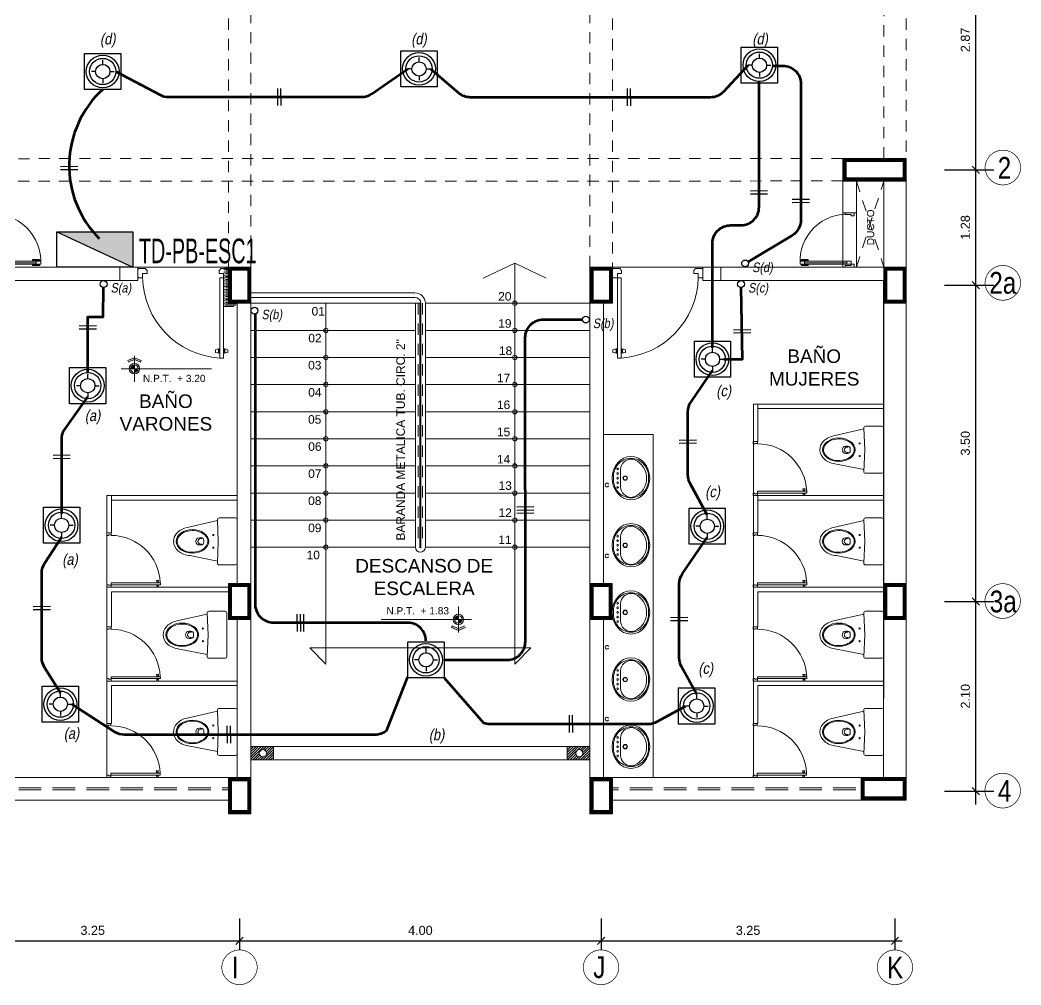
# Model space of a CAD drawing. Header units: millimetres. Extents: x 3354 to 3637, y 1117 to 1358.
# Drawn here: x 3563.02 to 3574.1, y 1180.06 to 1190.74 of the extents above; entities that cross this region are included whole.
import ezdxf

# ---------------------------------------------------------------- set-up
doc = ezdxf.new("R2010")
doc.units = ezdxf.units.MM
for name, pattern in [('CONTINUA', [0]), ('DASHED2', [0.375, 0.25, -0.125]), ('HIDDEN', [0.375, 0.25, -0.125]), ('HIDDEN2', [0.1875, 0.125, -0.0625])]:
    doc.linetypes.add(name, pattern=pattern)
for name, color, linetype, lineweight in [('ACCESORIOS', 4, 'Continuous', 18), ('cables', 152, 'Continuous', 60), ('CASCO', 252, 'Continuous', 9), ('MURO ALTO', 5, 'Continuous', 25), ('TABLERO', 122, 'Continuous', 25)]:
    doc.layers.add(name, color=color, linetype=linetype, lineweight=lineweight)
doc.layers.add('Efec-muebles', color=7, linetype='Continuous', lineweight=13, true_color=0x85826f)
doc.layers.add('LUMINARIAS', color=2, linetype='Continuous')
doc.styles.add('1', font='arial.ttf')
doc.styles.add('2-SIETE', font='ARIALN.TTF', dxfattribs={"height": 0.07})
doc.styles.add('BYE', font='ARIALN.TTF', dxfattribs={"oblique": 10, "height": 2})
doc.styles.get("Standard").update_dxf_attribs({"font": 'arial.ttf'})
doc.styles.add('style1', font='arial.ttf')
doc.styles.add('style2', font='arial.ttf')
doc.dimstyles.new('Esc  1  50', dxfattribs={"dimtxt": 0.1, "dimasz": 0.08, "dimexe": 0.2, "dimexo": 0.15, "dimgap": 0.065, "dimtad": 1, "dimzin": 4, "dimdsep": 46, "dimtxsty": 'Standard', "dimblk": 'OBLIQUE', "dimcen": 0.12, "dimdle": 0.15, "dimadec": 0, "dimazin": 0, "dimtfac": 1, "dimtix": 1, "dimtmove": 0, "dimatfit": 3, "dimldrblk": 'OBLIQUE', "dimfxl": 1, "dimarcsym": 0})
pattern_1 = [(180, (1531.904598, -228.041915), (-0.0079375, -0.015875), [0, -0.015875])]

# ---------------------------------------------------------------- blocks, each defined once
blk = doc.blocks.new('ghjghg')
at = {"layer": 'Efec-muebles', "linetype": 'CONTINUA', "lineweight": 5, "ltscale": 0.002}
for p, q in [((722.41, 469.271), (722.41, 468.791)), ((722.609, 469.291), (722.43, 469.291)), ((722.619, 469.031), (722.629, 469.27)), ((722.628, 469.249), (722.933, 469.189)), ((722.629, 468.792), (722.619, 469.031)), ((722.779, 469.021), (722.779, 469.041)), ((722.801, 469.061), (722.815, 469.061)), ((722.815, 469.001), (722.801, 469.001)), ((722.809, 469.071), (722.829, 469.071)), ((722.869, 469.031), (722.869, 469.031)), ((722.829, 468.991), (722.809, 468.991)), ((722.629, 468.801), (722.965, 468.878)), ((722.43, 468.771), (722.609, 468.771))]:
    blk.add_line(p, q, dxfattribs=at)
for centre in [(722.675, 469.101), (722.675, 468.961)]:
    blk.add_circle(centre, 0.00635, dxfattribs=at)
for centre, radius, start, end in [((722.43, 469.271), 0.02, 90, 180), ((722.609, 469.271), 0.02, 357.5774, 90), ((722.809, 469.041), 0.03, 90, 180), ((722.809, 469.021), 0.03, 180, 270), ((722.815, 469.031), 0.03, 0, 90), ((722.815, 469.031), 0.03, 270, 0), ((722.829, 469.031), 0.04, 0, 90), ((722.829, 469.031), 0.04, 270, 360), ((722.43, 468.791), 0.02, 180, 270), ((722.609, 468.791), 0.02, 270, 2.4226)]:
    blk.add_arc(centre, radius, start, end, dxfattribs=at)
at = {"layer": 'Efec-muebles', "linetype": 'CONTINUA', "lineweight": 5, "ltscale": 0.002, "extrusion": (0, 0, -1)}
blk.add_ellipse((722.905, 469.031), major_axis=(0.18, 0), ratio=0.722222, dxfattribs=at)
at = {"layer": 'Efec-muebles', "linetype": 'CONTINUA', "lineweight": 5, "ltscale": 0.002}
for points, knots in [([(723.075, 469.031), (723.075, 469.003), (723.06, 468.974), (722.991, 468.919), (722.924, 468.904), (722.804, 468.926), (722.755, 468.961), (722.726, 469.042), (722.743, 469.088), (722.832, 469.148), (722.901, 469.159), (723.018, 469.131), (723.062, 469.093), (723.074, 469.045), (723.075, 469.038), (723.075, 469.031)], [0, 0, 0, 0, 0.74049, 0.74049, 1.813277, 1.813277, 2.886063, 2.886063, 3.958849, 3.958849, 5.031636, 5.031636, 6.104422, 6.104422, 6.283185, 6.283185, 6.283185, 6.283185]), ([(722.933, 469.189), (722.982, 469.184), (723.028, 469.167), (723.095, 469.11), (723.115, 469.071), (723.115, 469.031), (723.115, 469), (723.103, 468.97), (723.055, 468.912), (723.012, 468.889), (722.965, 468.878)], [4.853824, 4.853824, 4.853824, 4.853824, 5.580391, 5.580391, 6.283185, 6.283185, 6.283185, 6.822949, 6.822949, 7.551337, 7.551337, 7.551337, 7.551337])]:
    blk.add_open_spline(points, degree=3, knots=knots, dxfattribs=at)
blk = doc.blocks.new('hjkhjkuhku')
at = {"layer": 'CASCO'}
for p, q in [((734.648, 326.164), (734.648, 326.209)), ((734.648, 326.209), (734.675, 326.209)), ((734.675, 326.191), (734.675, 326.209)), ((735.221, 326.209), (735.248, 326.209)), ((735.221, 326.191), (735.221, 326.209)), ((735.248, 326.209), (735.248, 326.164)), ((735.248, 326.209), (735.248, 326.164)), ((734.669, 326.164), (734.648, 326.164)), ((734.669, 326.164), (734.669, 326.191)), ((734.675, 326.191), (734.669, 326.191)), ((734.675, 326.164), (734.696, 326.164)), ((734.675, 326.164), (734.675, 325.618)), ((734.696, 325.618), (734.696, 326.164)), ((735.221, 326.191), (735.227, 326.191)), ((735.227, 326.164), (735.227, 326.191)), ((735.227, 326.164), (735.248, 326.164)), ((734.663, 325.658), (734.649, 325.661)), ((734.649, 325.637), (734.649, 325.661)), ((734.663, 325.654), (734.663, 325.658)), ((734.663, 325.654), (734.663, 325.644)), ((734.666, 325.654), (734.663, 325.654)), ((734.663, 325.644), (734.663, 325.64)), ((734.666, 325.644), (734.663, 325.644)), ((734.668, 325.656), (734.666, 325.656)), ((734.666, 325.654), (734.666, 325.656)), ((734.666, 325.654), (734.666, 325.644)), ((734.666, 325.644), (734.666, 325.643)), ((734.668, 325.656), (734.668, 325.658)), ((734.67, 325.658), (734.668, 325.658)), ((734.668, 325.656), (734.668, 325.643)), ((734.674, 325.665), (734.67, 325.658)), ((734.67, 325.658), (734.67, 325.641)), ((734.675, 325.665), (734.674, 325.665)), ((734.674, 325.665), (734.674, 325.633)), ((734.696, 325.665), (734.697, 325.665)), ((734.696, 325.649), (734.696, 325.649)), ((734.696, 325.649), (734.696, 325.649)), ((734.697, 325.665), (734.701, 325.658)), ((734.697, 325.665), (734.697, 325.633)), ((734.701, 325.658), (734.703, 325.658)), ((734.701, 325.658), (734.701, 325.641)), ((734.703, 325.656), (734.703, 325.658)), ((734.703, 325.656), (734.703, 325.643)), ((734.703, 325.656), (734.706, 325.656)), ((734.706, 325.654), (734.706, 325.656)), ((734.706, 325.654), (734.708, 325.654)), ((734.706, 325.654), (734.706, 325.644)), ((734.706, 325.644), (734.706, 325.643)), ((734.706, 325.644), (734.708, 325.644)), ((734.708, 325.658), (734.722, 325.661)), ((734.708, 325.654), (734.708, 325.658)), ((734.708, 325.654), (734.708, 325.644)), ((734.708, 325.644), (734.708, 325.64)), ((734.722, 325.637), (734.722, 325.661)), ((734.663, 325.64), (734.649, 325.637)), ((734.668, 325.643), (734.666, 325.643)), ((734.668, 325.643), (734.668, 325.641)), ((734.67, 325.641), (734.668, 325.641)), ((734.674, 325.633), (734.67, 325.641)), ((734.675, 325.633), (734.674, 325.633)), ((734.675, 325.618), (734.696, 325.618)), ((734.696, 325.633), (734.697, 325.633)), ((734.697, 325.633), (734.701, 325.641)), ((734.701, 325.641), (734.703, 325.641)), ((734.703, 325.643), (734.703, 325.641)), ((734.703, 325.643), (734.706, 325.643)), ((734.708, 325.64), (734.722, 325.637))]:
    blk.add_line(p, q, dxfattribs=at)
blk.add_arc((734.675, 326.164), 0.546, 272.2042, 0, dxfattribs=at)
blk = doc.blocks.new('cgytutytry')
at = {"layer": 'CASCO'}
for p, q in [((-4.482, 891.175), (-4.487, 891.175)), ((-4.487, 891.175), (-4.487, 891.1)), ((-4.487, 891.1), (-4.487, 891.175)), ((-4.487, 891.175), (-4.482, 891.175)), ((-4.482, 891.18), (-4.482, 891.175)), ((-4.391, 891.18), (-4.482, 891.18)), ((-4.482, 891.175), (-4.482, 891.18)), ((-4.391, 891.18), (-4.391, 891.175)), ((-4.391, 891.18), (-4.391, 891.175)), ((-4.386, 891.175), (-4.391, 891.175)), ((-4.391, 891.175), (-4.386, 891.175)), ((-4.386, 891.175), (-4.386, 891.126)), ((-4.386, 891.175), (-4.386, 891.126)), ((-3.598, 891.132), (-3.598, 891.14)), ((-3.598, 891.14), (-3.594, 891.14)), ((-3.594, 891.155), (-3.589, 891.175)), ((-3.594, 891.14), (-3.594, 891.155)), ((-3.589, 891.175), (-3.559, 891.175)), ((-3.559, 891.175), (-3.554, 891.155)), ((-3.554, 891.155), (-3.554, 891.137)), ((-3.554, 891.137), (-3.55, 891.137)), ((-3.55, 891.137), (-3.55, 891.132)), ((-4.467, 891.08), (-4.487, 891.1)), ((-4.467, 891.08), (-4.487, 891.1)), ((-4.432, 891.08), (-4.467, 891.08)), ((-4.432, 891.08), (-4.467, 891.08)), ((-4.386, 891.126), (-4.432, 891.126)), ((-4.432, 891.126), (-4.432, 891.08)), ((-4.386, 891.085), (-4.386, 891.126)), ((-4.386, 891.126), (-3.497, 891.126)), ((-3.497, 891.085), (-4.386, 891.085)), ((-3.55, 891.132), (-3.598, 891.132)), ((-3.598, 891.075), (-3.598, 891.08)), ((-3.598, 891.08), (-3.55, 891.08)), ((-3.594, 891.075), (-3.598, 891.075)), ((-3.594, 891.057), (-3.594, 891.075)), ((-3.589, 891.037), (-3.594, 891.057)), ((-3.559, 891.037), (-3.589, 891.037)), ((-3.554, 891.057), (-3.559, 891.037)), ((-3.55, 891.075), (-3.554, 891.075)), ((-3.554, 891.075), (-3.554, 891.057)), ((-3.55, 891.08), (-3.55, 891.075)), ((-3.497, 891.126), (-3.497, 891.085)), ((-4.467, 890.281), (-4.487, 890.261)), ((-4.487, 890.261), (-4.467, 890.281)), ((-4.487, 890.261), (-4.487, 890.185)), ((-4.487, 890.185), (-4.487, 890.261)), ((-4.467, 890.281), (-4.433, 890.281)), ((-4.467, 890.281), (-4.433, 890.281)), ((-4.433, 890.281), (-4.433, 890.231)), ((-4.487, 890.185), (-4.482, 890.185)), ((-4.482, 890.185), (-4.487, 890.185)), ((-4.482, 890.185), (-4.482, 890.18)), ((-4.482, 890.18), (-4.482, 890.185)), ((-4.482, 890.18), (-4.391, 890.18)), ((-4.433, 890.231), (-4.386, 890.231)), ((-4.391, 890.185), (-4.386, 890.185)), ((-4.391, 890.185), (-4.391, 890.18)), ((-4.386, 890.185), (-4.391, 890.185)), ((-4.391, 890.185), (-4.391, 890.18)), ((-4.386, 890.231), (-4.386, 890.185)), ((-4.386, 890.231), (-4.386, 890.185))]:
    blk.add_line(p, q, dxfattribs=at)
for points in [[(-3.55, 891.132), (-3.55, 891.137), (-3.598, 891.137), (-3.598, 891.132)], [(-3.554, 891.14), (-3.554, 891.155), (-3.559, 891.175), (-3.589, 891.175), (-3.594, 891.155), (-3.594, 891.14)], [(-3.497, 891.126), (-3.497, 891.085), (-4.386, 891.085), (-4.386, 891.126)], [(-3.55, 891.08), (-3.55, 891.075), (-3.598, 891.075), (-3.598, 891.08)], [(-3.554, 891.071), (-3.554, 891.057), (-3.559, 891.037), (-3.589, 891.037), (-3.594, 891.057), (-3.594, 891.071)]]:
    blk.add_lwpolyline(points, close=True, dxfattribs=at)
for points in [[(-4.432, 891.08), (-4.432, 891.126), (-4.386, 891.126)], [(-4.386, 890.231), (-4.433, 890.231), (-4.433, 890.281)]]:
    blk.add_lwpolyline(points, dxfattribs=at)
blk.add_arc((-4.408, 891.143), 0.913, 271.3362, 356.359, dxfattribs=at)
blk = doc.blocks.new('_Oblique')
at = {"color": 0, "linetype": 'ByBlock', "lineweight": -2}
blk.add_line((-0.5, -0.5), (0.5, 0.5), dxfattribs=at)
blk = doc.blocks.new('*D70')
at = {"layer": 'CASCO', "color": 0, "lineweight": -2, "transparency": 16777216}
for p, q in [((3562.202, 1180.794), (3562.202, 1180.445)), ((3565.453, 1180.794), (3565.453, 1180.445)), ((3562.122, 1180.545), (3565.533, 1180.545))]:
    blk.add_line(p, q, dxfattribs=at)
at = {"layer": 'Defpoints', "color": 0, "transparency": 16777216}
for p in [(3562.202, 1181.044), (3565.453, 1181.044), (3565.453, 1180.545)]:
    blk.add_point(p, dxfattribs=at)
at = {"layer": 'CASCO', "color": 0, "lineweight": -2, "transparency": 16777216, "xscale": 0.08, "yscale": 0.08, "zscale": 0.08, "rotation": 180}
blk.add_blockref('_Oblique', (3562.202, 1180.545), dxfattribs=at)
at = {"layer": 'CASCO', "color": 0, "lineweight": -2, "transparency": 16777216, "xscale": 0.08, "yscale": 0.08, "zscale": 0.08}
blk.add_blockref('_Oblique', (3565.453, 1180.545), dxfattribs=at)
at = {"layer": 'CASCO', "color": 0, "lineweight": 5, "transparency": 16777216, "insert": (3563.828, 1180.661), "char_height": 0.1, "attachment_point": 5}
blk.add_mtext('3.25', dxfattribs=at)
blk = doc.blocks.new('*D71')
at = {"layer": 'CASCO', "color": 0, "lineweight": -2, "transparency": 16777216}
for p, q in [((3565.453, 1180.794), (3565.453, 1180.445)), ((3569.454, 1180.794), (3569.454, 1180.445)), ((3565.373, 1180.545), (3569.534, 1180.545))]:
    blk.add_line(p, q, dxfattribs=at)
at = {"layer": 'Defpoints', "color": 0, "transparency": 16777216}
for p in [(3565.453, 1181.044), (3569.454, 1181.044), (3569.454, 1180.545)]:
    blk.add_point(p, dxfattribs=at)
at = {"layer": 'CASCO', "color": 0, "lineweight": -2, "transparency": 16777216, "xscale": 0.08, "yscale": 0.08, "zscale": 0.08, "rotation": 180}
blk.add_blockref('_Oblique', (3565.453, 1180.545), dxfattribs=at)
at = {"layer": 'CASCO', "color": 0, "lineweight": -2, "transparency": 16777216, "xscale": 0.08, "yscale": 0.08, "zscale": 0.08}
blk.add_blockref('_Oblique', (3569.454, 1180.545), dxfattribs=at)
at = {"layer": 'CASCO', "color": 0, "lineweight": 5, "transparency": 16777216, "insert": (3567.454, 1180.661), "char_height": 0.1, "attachment_point": 5}
blk.add_mtext('4.00', dxfattribs=at)
blk = doc.blocks.new('*D72')
at = {"layer": 'CASCO', "color": 0, "lineweight": -2, "transparency": 16777216}
for p, q in [((3569.454, 1180.794), (3569.454, 1180.445)), ((3572.706, 1180.794), (3572.706, 1180.445)), ((3569.374, 1180.545), (3572.786, 1180.545))]:
    blk.add_line(p, q, dxfattribs=at)
at = {"layer": 'Defpoints', "color": 0, "transparency": 16777216}
for p in [(3569.454, 1181.044), (3572.706, 1181.044), (3572.706, 1180.545)]:
    blk.add_point(p, dxfattribs=at)
at = {"layer": 'CASCO', "color": 0, "lineweight": -2, "transparency": 16777216, "xscale": 0.08, "yscale": 0.08, "zscale": 0.08, "rotation": 180}
blk.add_blockref('_Oblique', (3569.454, 1180.545), dxfattribs=at)
at = {"layer": 'CASCO', "color": 0, "lineweight": -2, "transparency": 16777216, "xscale": 0.08, "yscale": 0.08, "zscale": 0.08}
blk.add_blockref('_Oblique', (3572.706, 1180.545), dxfattribs=at)
at = {"layer": 'CASCO', "color": 0, "lineweight": 5, "transparency": 16777216, "insert": (3571.08, 1180.661), "char_height": 0.1, "attachment_point": 5}
blk.add_mtext('3.25', dxfattribs=at)
blk = doc.blocks.new('puerta.90')
for p, q in [((-0.749, 0.05), (-0.749, 0.1)), ((-0.749, 0.072), (-0.05, 0.072)), ((-0.05, 0.05), (-0.05, 0.1))]:
    blk.add_line(p, q)
for points in [[(-0.075, 0.875), (0.025, 0.875), (0.025, 0.85), (0.075, 0.85), (0.075, 0.9), (-0.075, 0.9)], [(0.025, 0.05), (-0.824, 0.05), (-0.824, 0.1), (0.025, 0.1)], [(-0.796, 0.108), (-0.762, 0.108), (-0.762, 0.103), (-0.796, 0.103)], [(-0.796, 0.042), (-0.762, 0.042), (-0.762, 0.047), (-0.796, 0.047)], [(-0.075, 0.025), (0.025, 0.025), (0.025, 0.05), (0.075, 0.05), (0.075, 0), (-0.075, 0)]]:
    blk.add_lwpolyline(points, close=True)
for points in [[(-0.687, 0.124), (-0.797, 0.124), (-0.807, 0.114), (-0.807, 0.111), (-0.702, 0.111, 0.523954), (-0.687, 0.119)], [(-0.687, 0.026), (-0.797, 0.026), (-0.807, 0.036), (-0.807, 0.039), (-0.702, 0.039, -0.523954), (-0.687, 0.031)]]:
    blk.add_lwpolyline(points, format="xyb", close=True)
blk.add_arc((-0.043, 0.096), 0.782, 85.044, 183.3395)
blk = doc.blocks.new('*D77')
at = {"layer": 'CASCO', "color": 0, "lineweight": -2, "transparency": 16777216}
for p, q in [((3573.601, 1182.053), (3573.601, 1184.451)), ((3573.255, 1184.301), (3573.801, 1184.301)), ((3573.255, 1182.203), (3573.801, 1182.203))]:
    blk.add_line(p, q, dxfattribs=at)
at = {"layer": 'Defpoints', "color": 0, "transparency": 16777216}
for p in [(3573.105, 1184.301), (3573.601, 1184.301), (3573.105, 1182.203)]:
    blk.add_point(p, dxfattribs=at)
at = {"layer": 'CASCO', "color": 0, "lineweight": -2, "transparency": 16777216, "xscale": 0.08, "yscale": 0.08, "zscale": 0.08}
for p, rotation in [((3573.601, 1184.301), 90), ((3573.601, 1182.203), 270)]:
    blk.add_blockref('_Oblique', p, dxfattribs=dict(at, rotation=rotation))
at = {"layer": 'CASCO', "color": 0, "transparency": 16777216, "insert": (3573.485, 1183.252), "char_height": 0.1, "attachment_point": 5, "rotation": 90}
blk.add_mtext('2.10', dxfattribs=at)
blk = doc.blocks.new('*D78')
at = {"layer": 'CASCO', "color": 0, "lineweight": -2, "transparency": 16777216}
for p, q in [((3573.601, 1184.151), (3573.601, 1187.952)), ((3573.255, 1187.802), (3573.801, 1187.802)), ((3573.255, 1184.301), (3573.801, 1184.301))]:
    blk.add_line(p, q, dxfattribs=at)
at = {"layer": 'Defpoints', "color": 0, "transparency": 16777216}
for p in [(3573.105, 1187.802), (3573.601, 1187.802), (3573.105, 1184.301)]:
    blk.add_point(p, dxfattribs=at)
at = {"layer": 'CASCO', "color": 0, "lineweight": -2, "transparency": 16777216, "xscale": 0.08, "yscale": 0.08, "zscale": 0.08}
for p, rotation in [((3573.601, 1187.802), 90), ((3573.601, 1184.301), 270)]:
    blk.add_blockref('_Oblique', p, dxfattribs=dict(at, rotation=rotation))
at = {"layer": 'CASCO', "color": 0, "transparency": 16777216, "insert": (3573.485, 1186.052), "char_height": 0.1, "attachment_point": 5, "rotation": 90}
blk.add_mtext('3.50', dxfattribs=at)
blk = doc.blocks.new('*D79')
at = {"layer": 'CASCO', "color": 0, "lineweight": -2, "transparency": 16777216}
for p, q in [((3573.601, 1188.928), (3573.601, 1192.103)), ((3573.255, 1191.953), (3573.801, 1191.953)), ((3573.255, 1189.078), (3573.801, 1189.078))]:
    blk.add_line(p, q, dxfattribs=at)
at = {"layer": 'Defpoints', "color": 0, "transparency": 16777216}
for p in [(3573.105, 1191.953), (3573.601, 1191.953), (3573.105, 1189.078)]:
    blk.add_point(p, dxfattribs=at)
at = {"layer": 'CASCO', "color": 0, "lineweight": -2, "transparency": 16777216, "xscale": 0.08, "yscale": 0.08, "zscale": 0.08}
for p, rotation in [((3573.601, 1191.953), 90), ((3573.601, 1189.078), 270)]:
    blk.add_blockref('_Oblique', p, dxfattribs=dict(at, rotation=rotation))
at = {"layer": 'CASCO', "color": 0, "transparency": 16777216, "insert": (3573.485, 1190.515), "char_height": 0.1, "attachment_point": 5, "rotation": 90}
blk.add_mtext('2.87', dxfattribs=at)
blk = doc.blocks.new('*D80')
at = {"layer": 'CASCO', "color": 0, "lineweight": -2, "transparency": 16777216}
for p, q in [((3573.601, 1187.652), (3573.601, 1189.228)), ((3573.255, 1189.078), (3573.801, 1189.078)), ((3573.255, 1187.802), (3573.801, 1187.802))]:
    blk.add_line(p, q, dxfattribs=at)
at = {"layer": 'Defpoints', "color": 0, "transparency": 16777216}
for p in [(3573.105, 1189.078), (3573.601, 1189.078), (3573.105, 1187.802)]:
    blk.add_point(p, dxfattribs=at)
at = {"layer": 'CASCO', "color": 0, "lineweight": -2, "transparency": 16777216, "xscale": 0.08, "yscale": 0.08, "zscale": 0.08}
for p, rotation in [((3573.601, 1189.078), 90), ((3573.601, 1187.802), 270)]:
    blk.add_blockref('_Oblique', p, dxfattribs=dict(at, rotation=rotation))
at = {"layer": 'CASCO', "color": 0, "transparency": 16777216, "insert": (3573.485, 1188.44), "char_height": 0.1, "attachment_point": 5, "rotation": 90}
blk.add_mtext('1.28', dxfattribs=at)
blk = doc.blocks.new('dtyrdyt')
at = {"layer": 'CASCO'}
h = blk.add_hatch(color=256, dxfattribs=at)
h.paths.add_polyline_path([(850.126, 424.939), (850.167, 424.939, 0.414214), (850.126, 424.98)])
h.paths.add_polyline_path([(850.126, 424.898), (850.126, 424.939), (850.084, 424.939, 0.414214)])
blk.add_hatch(color=256, dxfattribs=at).paths.add_polyline_path([(850.126, 424.839), (850.057, 424.867), (850.049, 424.849), (850.126, 424.818), (850.202, 424.849), (850.194, 424.867)])
for p, q in [((850.126, 424.939), (850.126, 425.084)), ((849.981, 424.939), (850.981, 424.939)), ((850.126, 424.939), (850.126, 424.795)), ((850.126, 424.818), (850.049, 424.849)), ((850.126, 424.839), (850.057, 424.867)), ((850.126, 424.839), (850.194, 424.867)), ((850.126, 424.818), (850.202, 424.849)), ((850.202, 424.849), (850.194, 424.867))]:
    blk.add_line(p, q, dxfattribs=at)
for radius in [0.0578, 0.0413]:
    blk.add_circle((850.126, 424.939), radius, dxfattribs=at)
blk = doc.blocks.new('FLUORESCENTE CIRCULAR 1x32W')
at = {"layer": 'LUMINARIAS'}
for p, q in [((1338.2108, 550.5744), (1338.2108, 550.6095)), ((1338.1516, 550.5152), (1338.1165, 550.5152)), ((1338.27, 550.5152), (1338.3051, 550.5152)), ((1338.2108, 550.456), (1338.2108, 550.4209))]:
    blk.add_line(p, q, dxfattribs=at)
blk.add_lwpolyline([(1338.0603, 550.6647), (1338.3603, 550.6647), (1338.3603, 550.3647), (1338.0603, 550.3647)], close=True, dxfattribs=at)
for centre, radius in [((1338.2103, 550.5147), 0.136), ((1338.2103, 550.5147), 0.1091), ((1338.2108, 550.5152), 0.0592)]:
    blk.add_circle(centre, radius, dxfattribs=at)
blk = doc.blocks.new('TABLERO ELECTRICO')
at = {"layer": 'TABLERO'}
blk.add_hatch(color=256, dxfattribs=at).paths.add_polyline_path([(138.8883, 62.4182), (138.8883, 61.6883), (139.2284, 62.4182)])
blk.add_line((138.8883, 61.6883), (139.2284, 62.4182), dxfattribs=at)
blk.add_lwpolyline([(139.2284, 62.4182), (139.2284, 61.6883), (138.8883, 61.6883), (138.8883, 62.4182)], close=True, dxfattribs=at)

msp = doc.modelspace()

# ---------------------------------------------------------------- hatches: boundary and pattern name
at = {"layer": 'CASCO'}
h = msp.add_hatch(dxfattribs=at)
h.set_pattern_fill('DOTS', color=256, scale=0.01, angle=180, style=0)
h.set_pattern_definition(pattern_1)
h.paths.add_polyline_path([(3565.329, 1188.001), (3565.279, 1188.001), (3565.279, 1187.551), (3565.33, 1187.601)])
h = msp.add_hatch(dxfattribs=at)
h.set_pattern_fill('DOTS', color=256, scale=0.01, angle=180, style=0)
h.set_pattern_definition(pattern_1)
h.paths.add_polyline_path([(3565.428, 1187.601), (3565.378, 1187.551), (3565.279, 1187.551), (3565.33, 1187.601)])
at = {"layer": 'CASCO', "lineweight": 5}
h = msp.add_hatch(dxfattribs=at)
h.set_pattern_fill('_USER', color=256, scale=0.02, angle=45, pattern_type=0)
h.set_pattern_definition([(45, (1628.95029, -208.413072), (-0.01414213562, 0.01414213562), [])])
edge = h.paths.add_edge_path()
edge.add_arc((3565.711, 1182.622), 0.0395, 180, 540)
h.paths.add_polyline_path([(3565.828, 1182.547), (3565.578, 1182.547), (3565.578, 1182.697), (3565.828, 1182.697)])
h = msp.add_hatch(dxfattribs=at)
h.set_pattern_fill('_USER', color=256, scale=0.02, angle=45, pattern_type=0)
h.set_pattern_definition([(45, (1625.448795, -208.413072), (-0.01414213562, 0.01414213562), [])])
edge = h.paths.add_edge_path()
edge.add_arc((3569.213, 1182.622), 0.0395, 180, 540)
h.paths.add_polyline_path([(3569.33, 1182.547), (3569.08, 1182.547), (3569.08, 1182.697), (3569.33, 1182.697)])

# ---------------------------------------------------------------- linework, layer by layer
at = {"ltscale": 0.5}
for p, q in [((3565.871, 1189.979), (3565.874, 1189.788)), ((3565.907, 1189.979), (3565.91, 1189.788)), ((3569.741, 1189.978), (3569.744, 1189.787)), ((3569.776, 1189.978), (3569.779, 1189.787)), ((3563.664, 1189.115), (3563.473, 1189.112)), ((3563.664, 1189.079), (3563.473, 1189.076)), ((3571.297, 1188.81), (3571.106, 1188.807)), ((3571.297, 1188.845), (3571.107, 1188.843)), ((3571.76, 1188.751), (3571.569, 1188.749)), ((3571.76, 1188.716), (3571.569, 1188.713)), ((3563.868, 1187.351), (3563.677, 1187.348)), ((3563.868, 1187.315), (3563.677, 1187.313)), ((3571.109, 1187.308), (3570.918, 1187.305)), ((3571.109, 1187.273), (3570.918, 1187.27)), ((3570.509, 1186.087), (3570.318, 1186.084)), ((3570.509, 1186.052), (3570.318, 1186.049)), ((3563.58, 1185.919), (3563.389, 1185.916)), ((3563.58, 1185.883), (3563.389, 1185.88)), ((3568.71, 1185.348), (3568.52, 1185.345)), ((3568.711, 1185.312), (3568.52, 1185.309)), ((3568.711, 1185.277), (3568.52, 1185.274)), ((3563.36, 1184.245), (3563.169, 1184.243)), ((3563.36, 1184.21), (3563.169, 1184.207)), ((3566.088, 1184.161), (3566.091, 1183.97)), ((3566.124, 1184.161), (3566.127, 1183.97)), ((3566.159, 1184.161), (3566.162, 1183.97)), ((3570.414, 1184.123), (3570.223, 1184.12)), ((3570.414, 1184.088), (3570.223, 1184.085)), ((3569.099, 1183.042), (3569.102, 1182.851)), ((3569.134, 1183.042), (3569.137, 1182.851)), ((3565.313, 1182.924), (3565.316, 1182.733)), ((3565.349, 1182.924), (3565.352, 1182.733))]:
    msp.add_line(p, q, dxfattribs=at)
at = {"color": 7, "linetype": 'Continuous', "ltscale": 0.25}
for centre in [(3571.048, 1188.041), (3563.949, 1187.813), (3571.003, 1187.813), (3565.618, 1187.519), (3569.285, 1187.421)]:
    msp.add_circle(centre, 0.038, dxfattribs=at)
at = {"layer": 'cables'}
for points in [[(3567.565, 1190.194), (3567.877, 1189.93, 0.177154), (3568.006, 1189.883), (3570.666, 1189.883, 0.208001), (3570.812, 1189.946), (3571.081, 1190.235)], [(3571.351, 1190.23), (3571.465, 1190.23, -0.414214), (3571.665, 1190.03), (3571.665, 1188.522, -0.264158), (3571.567, 1188.35), (3571.081, 1188.06)], [(3564.084, 1190.166), (3564.575, 1189.907, 0.121993), (3564.668, 1189.884), (3566.803, 1189.884, 0.152466), (3566.917, 1189.919), (3567.314, 1190.194)], [(3570.687, 1187.107), (3570.687, 1188.264, -0.414214), (3570.887, 1188.464), (3571.002, 1188.464, 0.414214), (3571.202, 1188.664), (3571.202, 1190.054)], [(3567.516, 1183.865), (3567.516, 1183.865, 0.414214), (3567.316, 1184.065), (3565.83, 1184.065, -0.414214), (3565.63, 1184.265), (3565.63, 1187.486)], [(3567.716, 1183.655), (3568.416, 1183.655, 0.414214), (3568.616, 1183.855), (3568.615, 1187.222, -0.415193), (3568.816, 1187.422), (3569.247, 1187.421)], [(3570.629, 1185.259), (3570.439, 1185.606, -0.126463), (3570.414, 1185.702), (3570.414, 1186.399, -0.152416), (3570.449, 1186.512), (3570.687, 1186.856)], [(3563.485, 1185.269), (3563.485, 1186.095, -0.156256), (3563.522, 1186.211), (3563.773, 1186.564)], [(3563.47, 1183.29), (3563.295, 1183.57, -0.140596), (3563.264, 1183.676), (3563.264, 1184.616, -0.143447), (3563.296, 1184.723), (3563.485, 1185.018)], [(3570.512, 1183.27), (3570.343, 1183.579, -0.12609), (3570.318, 1183.675), (3570.318, 1184.497, -0.153), (3570.354, 1184.612), (3570.629, 1185.008)], [(3563.596, 1183.164), (3564.069, 1182.86, 0.143585), (3564.177, 1182.829), (3566.95, 1182.829, 0.179968), (3567.081, 1182.877), (3567.316, 1183.468)], [(3567.716, 1183.455), (3568.154, 1182.959, 0.087136), (3568.222, 1182.947), (3569.978, 1182.947, 0.12723), (3570.075, 1182.972), (3570.386, 1183.144)]]:
    msp.add_lwpolyline(points, format="xyb", dxfattribs=at)
for points in [[(3563.773, 1186.835), (3563.773, 1187.45), (3563.942, 1187.45), (3563.948, 1187.775)], [(3570.812, 1186.981), (3571.019, 1186.981), (3571.003, 1187.775)]]:
    msp.add_lwpolyline(points, dxfattribs=at)
msp.add_arc((3564.71, 1189.123), 1.143, 132.4684, 224.7589, dxfattribs=at)
at = {"layer": 'CASCO', "lineweight": 5}
for p, q in [((3572.13, 1188.953), (3572.13, 1188.001)), ((3565.329, 1188.001), (3564.329, 1188.001)), ((3564.379, 1188.001), (3564.329, 1188.001)), ((3565.329, 1188.001), (3565.279, 1188.001)), ((3568.498, 1188.044), (3568.149, 1187.88)), ((3568.498, 1188.044), (3568.498, 1183.609)), ((3568.498, 1188.044), (3568.846, 1187.88)), ((3567.394, 1187.716), (3565.579, 1187.716)), ((3567.394, 1187.666), (3565.579, 1187.666)), ((3567.459, 1187.601), (3565.579, 1187.601)), ((3566.409, 1187.601), (3566.409, 1183.609)), ((3567.399, 1187.601), (3567.399, 1184.901)), ((3567.449, 1187.601), (3567.449, 1184.901)), ((3567.459, 1187.601), (3567.459, 1186.083)), ((3567.509, 1187.601), (3567.509, 1186.06)), ((3567.509, 1187.601), (3569.329, 1187.601)), ((3567.399, 1187.301), (3565.579, 1187.301)), ((3567.509, 1187.301), (3569.329, 1187.301)), ((3567.399, 1187.001), (3565.579, 1187.001)), ((3567.509, 1187.001), (3569.329, 1187.001)), ((3567.399, 1186.701), (3565.578, 1186.701)), ((3567.509, 1186.701), (3569.329, 1186.701)), ((3571.139, 1186.486), (3571.139, 1182.352)), ((3567.399, 1186.401), (3565.578, 1186.401)), ((3567.509, 1186.401), (3569.329, 1186.401)), ((3569.48, 1186.15), (3570.03, 1186.15)), ((3570.03, 1186.15), (3570.03, 1182.352)), ((3567.399, 1186.101), (3565.578, 1186.101)), ((3567.459, 1186.083), (3567.459, 1184.901)), ((3567.509, 1186.101), (3569.329, 1186.101)), ((3567.509, 1186.06), (3567.509, 1184.901)), ((3567.399, 1185.801), (3565.578, 1185.801)), ((3567.509, 1185.801), (3568.128, 1185.801)), ((3568.128, 1185.801), (3569.329, 1185.801)), ((3563.985, 1185.473), (3563.985, 1182.353)), ((3567.399, 1185.501), (3565.578, 1185.501)), ((3567.509, 1185.501), (3568.777, 1185.501)), ((3568.777, 1185.501), (3569.329, 1185.501)), ((3567.399, 1185.201), (3565.578, 1185.201)), ((3567.509, 1185.201), (3569.329, 1185.201)), ((3567.399, 1184.901), (3565.578, 1184.901)), ((3567.459, 1184.901), (3567.449, 1184.901)), ((3567.509, 1184.901), (3569.329, 1184.901)), ((3566.232, 1183.787), (3568.675, 1183.787)), ((3566.409, 1183.609), (3566.232, 1183.787)), ((3568.498, 1183.609), (3568.675, 1183.787)), ((3572.33, 1182.352), (3569.58, 1182.352)), ((3562.579, 1182.103), (3565.329, 1182.103)), ((3572.33, 1182.103), (3569.58, 1182.103))]:
    msp.add_line(p, q, dxfattribs=at)
at = {"layer": 'CASCO'}
msp.add_line((3572.28, 1188.953), (3572.28, 1188.001), dxfattribs=at)
at = {"layer": 'CASCO', "linetype": 'HIDDEN', "lineweight": 5, "ltscale": 0.5}
for p, q in [((3572.28, 1188.953), (3572.582, 1188.002)), ((3572.28, 1188.001), (3572.582, 1188.953))]:
    msp.add_line(p, q, dxfattribs=at)
at = {"layer": 'CASCO', "linetype": 'HIDDEN2', "lineweight": 5}
for p, q in [((3567.429, 1187.601), (3567.429, 1184.901)), ((3567.479, 1187.601), (3567.479, 1184.901))]:
    msp.add_line(p, q, dxfattribs=at)
at = {"layer": 'CASCO', "lineweight": 5, "ltscale": 0.002}
for p, q in [((3571.139, 1186.486), (3572.58, 1186.486)), ((3571.189, 1186.436), (3572.58, 1186.436)), ((3569.48, 1186.15), (3570.03, 1186.15)), ((3563.985, 1185.473), (3565.427, 1185.473)), ((3571.139, 1185.473), (3572.58, 1185.473)), ((3564.035, 1185.423), (3565.427, 1185.423)), ((3571.189, 1185.423), (3572.58, 1185.423)), ((3563.985, 1184.459), (3565.33, 1184.459)), ((3563.985, 1184.459), (3563.985, 1184.02)), ((3571.139, 1184.459), (3572.58, 1184.459)), ((3571.139, 1184.459), (3571.139, 1184.02)), ((3564.035, 1184.409), (3564.035, 1184.02)), ((3564.035, 1184.409), (3565.33, 1184.409)), ((3571.189, 1184.409), (3571.189, 1184.02)), ((3571.189, 1184.409), (3572.58, 1184.409)), ((3563.985, 1183.42), (3565.425, 1183.42)), ((3563.985, 1183.42), (3563.985, 1182.952)), ((3564.035, 1183.37), (3564.035, 1182.952)), ((3564.035, 1183.37), (3565.425, 1183.37)), ((3571.139, 1183.42), (3572.578, 1183.42)), ((3571.139, 1183.42), (3571.139, 1182.952)), ((3571.189, 1183.37), (3571.189, 1182.952)), ((3571.189, 1183.37), (3572.578, 1183.37))]:
    msp.add_line(p, q, dxfattribs=at)
at = {"layer": 'CASCO', "lineweight": 5, "ltscale": 2}
for p, q in [((3571.139, 1186.073), (3571.189, 1186.073)), ((3563.985, 1185.059), (3564.035, 1185.059)), ((3571.139, 1185.059), (3571.189, 1185.059)), ((3563.985, 1184.02), (3564.035, 1184.02)), ((3571.139, 1184.02), (3571.189, 1184.02)), ((3563.985, 1182.952), (3564.035, 1182.952)), ((3571.139, 1182.952), (3571.189, 1182.952))]:
    msp.add_line(p, q, dxfattribs=at)
at = {"layer": 'CASCO', "color": 251, "linetype": 'HIDDEN', "lineweight": 5, "ltscale": 0.5}
for points in [[(3565.579, 1192.103), (3565.329, 1192.103), (3565.329, 1188.001), (3565.579, 1188.001)], [(3569.33, 1192.103), (3569.58, 1192.103), (3569.58, 1188.001), (3569.33, 1188.001)], [(3572.582, 1192.103), (3572.83, 1192.103), (3572.83, 1189.203), (3572.582, 1189.203)], [(3572.13, 1189.202), (3562.778, 1189.201), (3562.778, 1188.953), (3572.13, 1188.954)]]:
    msp.add_lwpolyline(points, close=True, dxfattribs=at)
at = {"layer": 'CASCO', "ltscale": 2, "const_width": 0.0076}
for points in [[(3573.703, 1189.098, 0.951688), (3574.097, 1189.098, 1)], [(3573.703, 1187.822, 0.951688), (3574.097, 1187.822, 1)], [(3573.701, 1184.301, 0.951688), (3574.095, 1184.301, 1)], [(3573.701, 1182.203, 0.951688), (3574.095, 1182.203, 1)], [(3565.649, 1180.248, -0.951688), (3565.256, 1180.248, -1)], [(3569.65, 1180.248, -0.951688), (3569.256, 1180.248, -1)], [(3572.902, 1180.248, -0.951688), (3572.509, 1180.248, -1)]]:
    msp.add_lwpolyline(points, format="xyb", close=True, dxfattribs=at)
at = {"layer": 'CASCO', "lineweight": 5}
for points in [[(3572.83, 1189.203), (3572.13, 1189.203), (3572.13, 1188.953), (3572.83, 1188.953)], [(3572.13, 1188.001), (3572.28, 1188.001), (3572.28, 1188.953), (3572.13, 1188.953)], [(3572.28, 1188.953), (3572.13, 1188.953), (3572.13, 1188.601), (3572.28, 1188.601)], [(3562.328, 1184.657), (3562.878, 1184.657), (3562.878, 1187.851), (3564.329, 1187.851), (3564.329, 1188.001), (3565.329, 1188.001), (3565.329, 1187.601), (3565.428, 1187.601), (3565.428, 1184.501), (3565.33, 1184.501), (3565.33, 1184.101), (3565.428, 1184.101), (3565.428, 1182.352), (3562.329, 1182.352), (3562.329, 1182.352), (3562.329, 1184.657), (3562.878, 1184.657)], [(3564.129, 1188.001), (3564.129, 1187.851), (3564.329, 1187.851), (3564.329, 1188.001)], [(3565.329, 1188.001), (3565.579, 1188.001), (3565.579, 1187.601), (3565.329, 1187.601)], [(3565.329, 1187.601), (3565.579, 1187.601), (3565.579, 1188.001), (3565.329, 1188.001)], [(3569.33, 1188.001), (3569.58, 1188.001), (3569.58, 1187.601), (3569.33, 1187.601)], [(3569.33, 1187.601), (3569.58, 1187.601), (3569.58, 1188.001), (3569.33, 1188.001)], [(3570.78, 1188.001), (3570.78, 1187.851), (3570.58, 1187.851), (3570.58, 1188.001)], [(3572.582, 1187.602), (3572.83, 1187.602), (3572.83, 1188.002), (3572.582, 1188.002)], [(3572.582, 1187.602), (3572.83, 1187.602), (3572.83, 1188.002), (3572.582, 1188.002)], [(3565.33, 1184.501), (3565.578, 1184.501), (3565.578, 1184.101), (3565.33, 1184.101)], [(3569.578, 1184.501), (3569.33, 1184.501), (3569.33, 1184.101), (3569.578, 1184.101)], [(3572.83, 1184.501), (3572.581, 1184.501), (3572.581, 1184.101), (3572.83, 1184.101)], [(3572.83, 1184.501), (3572.581, 1184.501), (3572.581, 1184.101), (3572.83, 1184.101)], [(3565.828, 1182.547), (3565.578, 1182.547), (3565.578, 1182.697), (3565.828, 1182.697)], [(3565.828, 1182.547), (3569.08, 1182.547), (3569.08, 1182.697), (3565.828, 1182.697)], [(3569.33, 1182.547), (3569.08, 1182.547), (3569.08, 1182.697), (3569.33, 1182.697)], [(3565.329, 1181.952), (3565.579, 1181.952), (3565.579, 1181.952), (3565.579, 1182.352), (3565.329, 1182.352)], [(3569.58, 1181.952), (3569.33, 1181.952), (3569.33, 1181.952), (3569.33, 1182.352), (3569.58, 1182.352)], [(3572.83, 1182.103), (3572.33, 1182.103), (3572.33, 1182.353), (3572.83, 1182.353)]]:
    msp.add_lwpolyline(points, close=True, dxfattribs=at)
at = {"layer": 'CASCO', "const_width": 0.04}
for points in [[(3572.81, 1189.183), (3572.15, 1189.183), (3572.15, 1188.973), (3572.81, 1188.973)], [(3565.349, 1187.621), (3565.559, 1187.621), (3565.559, 1187.981), (3565.349, 1187.981)], [(3569.35, 1187.621), (3569.56, 1187.621), (3569.56, 1187.981), (3569.35, 1187.981)], [(3572.602, 1187.622), (3572.81, 1187.622), (3572.81, 1187.982), (3572.602, 1187.982)], [(3565.35, 1184.481), (3565.558, 1184.481), (3565.558, 1184.121), (3565.35, 1184.121)], [(3569.558, 1184.481), (3569.35, 1184.481), (3569.35, 1184.121), (3569.558, 1184.121)], [(3572.81, 1184.481), (3572.601, 1184.481), (3572.601, 1184.121), (3572.81, 1184.121)], [(3565.349, 1181.972), (3565.559, 1181.972), (3565.559, 1182.332), (3565.349, 1182.332)], [(3569.56, 1181.972), (3569.35, 1181.972), (3569.35, 1182.332), (3569.56, 1182.332)], [(3572.81, 1182.123), (3572.35, 1182.123), (3572.35, 1182.333), (3572.81, 1182.333)]]:
    msp.add_lwpolyline(points, close=True, dxfattribs=at)
at = {"layer": 'CASCO'}
for points in [[(3572.582, 1188.953), (3572.83, 1188.953), (3572.83, 1188.002), (3572.582, 1188.002)], [(3564.129, 1187.851), (3564.129, 1188.001), (3562.327, 1188.001), (3562.327, 1187.851)], [(3564.129, 1188.001), (3562.327, 1188.001), (3562.327, 1187.851), (3564.129, 1187.851)], [(3572.581, 1187.851), (3572.581, 1188.001), (3570.779, 1188.001), (3570.779, 1187.851)], [(3572.581, 1188.001), (3570.78, 1188.001), (3570.78, 1187.851), (3572.581, 1187.851)], [(3565.579, 1184.501), (3565.428, 1184.501), (3565.428, 1187.601), (3565.579, 1187.601)], [(3565.579, 1184.501), (3565.428, 1184.501), (3565.428, 1187.601), (3565.579, 1187.601)], [(3569.329, 1184.501), (3569.48, 1184.501), (3569.48, 1187.601), (3569.329, 1187.601)], [(3569.329, 1184.501), (3569.48, 1184.501), (3569.48, 1187.601), (3569.329, 1187.601)], [(3569.329, 1184.501), (3569.48, 1184.501), (3569.48, 1187.601), (3569.329, 1187.601)], [(3572.83, 1187.602), (3572.581, 1187.602), (3572.581, 1184.501), (3572.83, 1184.501)], [(3565.578, 1184.101), (3565.428, 1184.101), (3565.428, 1182.352), (3565.578, 1182.352)], [(3569.33, 1184.101), (3569.48, 1184.101), (3569.48, 1182.352), (3569.33, 1182.352)], [(3572.581, 1184.101), (3572.831, 1184.101), (3572.83, 1182.353), (3572.58, 1182.353)], [(3572.581, 1184.101), (3572.831, 1184.101), (3572.83, 1182.353), (3572.58, 1182.353)], [(3572.581, 1184.101), (3572.831, 1184.101), (3572.83, 1182.353), (3572.58, 1182.353)], [(3572.581, 1184.101), (3572.831, 1184.101), (3572.83, 1182.353), (3572.58, 1182.353)]]:
    msp.add_lwpolyline(points, close=True, dxfattribs=at)
at = {"layer": 'CASCO', "ltscale": 2}
msp.add_lwpolyline([(3569.58, 1188.001), (3569.58, 1187.601), (3569.48, 1187.601), (3569.48, 1186.15), (3570.03, 1186.15), (3570.03, 1182.352), (3572.58, 1182.352), (3572.58, 1187.851), (3570.58, 1187.851), (3570.58, 1188.001), (3569.58, 1188.001)], close=True, dxfattribs=at)
at = {"layer": 'CASCO', "lineweight": 5, "ltscale": 0.002}
for points in [[(3571.189, 1186.073), (3571.139, 1186.073), (3571.139, 1186.486), (3571.189, 1186.486)], [(3564.035, 1185.059), (3563.985, 1185.059), (3563.985, 1185.473), (3564.035, 1185.473)], [(3571.189, 1185.059), (3571.139, 1185.059), (3571.139, 1185.473), (3571.189, 1185.473)]]:
    msp.add_lwpolyline(points, close=True, dxfattribs=at)
at = {"layer": 'CASCO', "color": 147, "lineweight": 5, "true_color": 0x476a8a}
for points in [[(3565.578, 1182.848), (3565.578, 1182.848), (3565.578, 1182.823)], [(3565.578, 1182.647), (3565.578, 1182.647), (3565.578, 1182.622)], [(3565.578, 1182.647), (3565.578, 1182.647), (3565.578, 1182.622)]]:
    msp.add_lwpolyline(points, dxfattribs=at)
at = {"layer": 'CASCO', "linetype": 'DASHED2', "lineweight": 5}
for points in [[(3562.634, 1182.239), (3565.329, 1182.24)], [(3572.273, 1182.239), (3569.58, 1182.24)], [(3562.634, 1182.217), (3565.329, 1182.216)], [(3572.273, 1182.216), (3569.58, 1182.216)]]:
    msp.add_lwpolyline(points, dxfattribs=at)
at = {"layer": 'CASCO', "lineweight": 5}
for centre, radius in [((3568.498, 1187.601), 0.0242), ((3566.409, 1187.301), 0.0242), ((3568.498, 1187.301), 0.0242), ((3566.409, 1187.001), 0.0242), ((3568.498, 1187.001), 0.0242), ((3566.409, 1186.701), 0.0242), ((3568.498, 1186.701), 0.0242), ((3566.409, 1186.401), 0.0242), ((3568.498, 1186.401), 0.0242), ((3566.409, 1186.101), 0.0242), ((3568.498, 1186.101), 0.0242), ((3566.409, 1185.801), 0.0242), ((3568.498, 1185.801), 0.0242), ((3566.409, 1185.501), 0.0242), ((3568.498, 1185.501), 0.0242), ((3566.409, 1185.201), 0.0242), ((3568.498, 1185.201), 0.0242), ((3566.409, 1184.901), 0.0242), ((3568.498, 1184.901), 0.0242), ((3565.711, 1182.622), 0.0395), ((3569.213, 1182.622), 0.0395)]:
    msp.add_circle(centre, radius, dxfattribs=at)
for centre, radius, start, end in [((3567.394, 1187.601), 0.115, 0, 90), ((3567.394, 1187.601), 0.065, 0, 90), ((3569.518, 1185.59), 0.021, 26.4041, 333.5959), ((3567.454, 1184.901), 0.055, 180, 0), ((3567.454, 1184.901), 0.005, 180, 0), ((3569.518, 1184.805), 0.021, 26.4041, 333.5959), ((3569.518, 1183.795), 0.021, 26.4041, 333.5959), ((3569.518, 1182.999), 0.021, 26.4041, 333.5959)]:
    msp.add_arc(centre, radius, start, end, dxfattribs=at)
at = {"layer": 'Efec-muebles', "lineweight": 5}
for p, q in [((3569.668, 1185.666), (3569.669, 1185.762)), ((3569.668, 1185.666), (3569.668, 1185.569)), ((3569.668, 1184.923), (3569.669, 1185.019)), ((3569.668, 1184.923), (3569.668, 1184.826)), ((3569.668, 1184.18), (3569.669, 1184.277)), ((3569.668, 1184.18), (3569.668, 1184.083)), ((3569.668, 1183.437), (3569.669, 1183.534)), ((3569.668, 1183.437), (3569.668, 1183.34)), ((3569.668, 1182.694), (3569.669, 1182.791)), ((3569.668, 1182.694), (3569.668, 1182.597))]:
    msp.add_line(p, q, dxfattribs=at)
for points in [[(3569.592, 1185.666, -0.434442), (3569.784, 1185.886, -1.298987)], [(3569.669, 1185.762, -0.400033), (3569.791, 1185.877, -0.108175), (3569.828, 1185.868, -0.296015), (3569.957, 1185.663, 3.713633)], [(3569.977, 1185.666, 0.434442), (3569.784, 1185.886, 1.298987)], [(3569.592, 1185.666, 0.434442), (3569.784, 1185.446, 1.298987)], [(3569.668, 1185.569, 0.400033), (3569.789, 1185.453, 0.108175), (3569.826, 1185.461, 0.296015), (3569.957, 1185.666, -3.713633)], [(3569.977, 1185.666, -0.434442), (3569.784, 1185.446, -1.298987)], [(3569.592, 1184.923, -0.434442), (3569.784, 1185.143, -1.298987)], [(3569.669, 1185.019, -0.400033), (3569.791, 1185.134, -0.108175), (3569.828, 1185.125, -0.296015), (3569.957, 1184.92, 3.713633)], [(3569.977, 1184.923, 0.434442), (3569.784, 1185.143, 1.298987)], [(3569.592, 1184.923, 0.434442), (3569.784, 1184.703, 1.298987)], [(3569.668, 1184.826, 0.400033), (3569.789, 1184.71, 0.108175), (3569.826, 1184.718, 0.296015), (3569.957, 1184.923, -3.713633)], [(3569.977, 1184.923, -0.434442), (3569.784, 1184.703, -1.298987)], [(3569.592, 1184.18, -0.434442), (3569.784, 1184.4, -1.298987)], [(3569.669, 1184.277, -0.400033), (3569.791, 1184.391, -0.108175), (3569.828, 1184.382, -0.296015), (3569.957, 1184.177, 3.713633)], [(3569.977, 1184.18, 0.434442), (3569.784, 1184.4, 1.298987)], [(3569.592, 1184.18, 0.434442), (3569.784, 1183.96, 1.298987)], [(3569.668, 1184.083, 0.400033), (3569.789, 1183.967, 0.108175), (3569.826, 1183.975, 0.296015), (3569.957, 1184.18, -3.713633)], [(3569.977, 1184.18, -0.434442), (3569.784, 1183.96, -1.298987)], [(3569.592, 1183.437, -0.434442), (3569.784, 1183.657, -1.298987)], [(3569.669, 1183.534, -0.400033), (3569.791, 1183.648, -0.108175), (3569.828, 1183.64, -0.296015), (3569.957, 1183.434, 3.713633)], [(3569.977, 1183.437, 0.434442), (3569.784, 1183.657, 1.298987)], [(3569.592, 1183.437, 0.434442), (3569.784, 1183.217, 1.298987)], [(3569.668, 1183.34, 0.400033), (3569.789, 1183.224, 0.108175), (3569.826, 1183.232, 0.296015), (3569.957, 1183.437, -3.713633)], [(3569.977, 1183.437, -0.434442), (3569.784, 1183.217, -1.298987)], [(3569.592, 1182.694, -0.434442), (3569.784, 1182.914, -1.298987)], [(3569.669, 1182.791, -0.400033), (3569.791, 1182.905, -0.108175), (3569.828, 1182.897, -0.296015), (3569.957, 1182.691, 3.713633)], [(3569.977, 1182.694, 0.434442), (3569.784, 1182.914, 1.298987)], [(3569.592, 1182.694, 0.434442), (3569.784, 1182.474, 1.298987)], [(3569.668, 1182.597, 0.400033), (3569.789, 1182.482, 0.108175), (3569.826, 1182.49, 0.296015), (3569.957, 1182.694, -3.713633)], [(3569.977, 1182.694, -0.434442), (3569.784, 1182.474, -1.298987)]]:
    msp.add_lwpolyline(points, format="xyb", dxfattribs=at)
for centre, radius in [((3569.637, 1185.767), 0.01), ((3569.637, 1185.717), 0.01), ((3569.637, 1185.666), 0.01), ((3569.721, 1185.666), 0.025), ((3569.721, 1185.666), 0.02), ((3569.637, 1185.615), 0.01), ((3569.637, 1185.564), 0.01), ((3569.637, 1185.024), 0.01), ((3569.637, 1184.974), 0.01), ((3569.637, 1184.923), 0.01), ((3569.721, 1184.923), 0.025), ((3569.721, 1184.923), 0.02), ((3569.637, 1184.872), 0.01), ((3569.637, 1184.821), 0.01), ((3569.637, 1184.281), 0.01), ((3569.637, 1184.231), 0.01), ((3569.637, 1184.18), 0.01), ((3569.637, 1184.129), 0.01), ((3569.721, 1184.18), 0.025), ((3569.721, 1184.18), 0.02), ((3569.637, 1184.078), 0.01), ((3569.637, 1183.538), 0.01), ((3569.637, 1183.488), 0.01), ((3569.721, 1183.437), 0.025), ((3569.721, 1183.437), 0.02), ((3569.637, 1183.437), 0.01), ((3569.637, 1183.386), 0.01), ((3569.637, 1183.335), 0.01), ((3569.637, 1182.795), 0.01), ((3569.637, 1182.745), 0.01), ((3569.637, 1182.694), 0.01), ((3569.721, 1182.694), 0.025), ((3569.721, 1182.694), 0.02), ((3569.637, 1182.643), 0.01), ((3569.637, 1182.592), 0.01)]:
    msp.add_circle(centre, radius, dxfattribs=at)
for centre in [(3569.784, 1185.666), (3569.784, 1184.923), (3569.784, 1184.18), (3569.784, 1183.437), (3569.784, 1182.694)]:
    msp.add_ellipse(centre, major_axis=(0, 0.24), ratio=0.864583, dxfattribs=at)

# ---------------------------------------------------------------- block references
at = {"layer": 'CASCO', "yscale": 0.6666666956003634, "zscale": 0.6666666956003634}
for p, xscale in [((3562.703, 1188.001), -0.6666666956003634), ((3572.205, 1188.001), 0.6666666956003634)]:
    msp.add_blockref('puerta.90', p, dxfattribs=dict(at, xscale=xscale))
at = {"layer": 'CASCO', "lineweight": 5, "rotation": 270}
msp.add_blockref('cgytutytry', (2674.149, 1183.498), dxfattribs=at)
at = {"layer": 'CASCO', "lineweight": 5, "xscale": -1, "rotation": 90}
msp.add_blockref('cgytutytry', (4460.76, 1183.498), dxfattribs=at)
at = {"layer": 'CASCO', "xscale": -1, "rotation": 180}
msp.add_blockref('dtyrdyt', (2714.163, 1611.816), dxfattribs=at)
at = {"layer": 'CASCO', "lineweight": 5, "rotation": 90}
for p, xscale, yscale, zscale in [((3897.365, 450.784), 1.000054255127907, 1.000054255127907, 1.000054255127907), ((3890.212, 449.771), 1.000054255127907, 1.000054255127907, 1.000054255127907), ((3897.365, 449.771), 1.000054255127907, 1.000054255127907, 1.000054255127907), ((3890.212, 448.732), 1.000054251402617, 1.000054251402617, 1.000054251402617), ((3897.365, 448.732), 1.000054251402617, 1.000054251402617, 1.000054251402617), ((3890.21, 447.664), 1.000054251402617, 1.000054251402617, 1.000054251402617), ((3897.363, 447.664), 1.000054251402617, 1.000054251402617, 1.000054251402617)]:
    msp.add_blockref('hjkhjkuhku', p, dxfattribs=dict(at, xscale=xscale, yscale=yscale, zscale=zscale))
at = {"layer": 'CASCO', "lineweight": 5, "xscale": -1}
msp.add_blockref('dtyrdyt', (4418.001, 759.163), dxfattribs=at)
at = {"layer": 'LUMINARIAS', "xscale": 1.33333333333303, "yscale": 1.33333333333303, "zscale": 1.33333333333303, "rotation": 270}
for p in [(2837.186, 2974.516), (2829.919, 2974.446), (2833.419, 2974.475), (2836.666, 2971.262), (2829.753, 2970.97), (2829.464, 2969.425), (2836.609, 2969.414), (2833.496, 2967.936), (2829.45, 2967.445), (2836.492, 2967.425)]:
    msp.add_blockref('FLUORESCENTE CIRCULAR 1x32W', p, dxfattribs=at)
at = {"layer": 'MURO ALTO', "lineweight": 5, "rotation": 180}
for p in [(4294.99, 1655.011), (4287.837, 1653.997), (4294.99, 1653.997), (4287.723, 1652.963), (4294.99, 1652.963), (4287.837, 1651.889), (4294.99, 1651.889)]:
    msp.add_blockref('ghjghg', p, dxfattribs=at)
at = {"layer": 'TABLERO', "xscale": 1.151306956799999, "yscale": 1.151306956799999, "zscale": 1.151306956799999, "rotation": 270.0000021777747}
msp.add_blockref('TABLERO ELECTRICO', (3492.41, 1348.296), dxfattribs=at)

# ---------------------------------------------------------------- texts
at = {"layer": 'ACCESORIOS', "color": 4, "linetype": 'Continuous', "lineweight": 20, "ltscale": 0.1, "style": 'BYE', "oblique": 10}
for s, height, p in [('(d)', 0.1229, (3563.909, 1190.465)), ('(d)', 0.1229, (3567.353, 1190.465)), ('(d)', 0.1229, (3571.128, 1190.465)), ('S(d)', 0.1054, (3571.126, 1187.946, 19008.667)), ('S(a)', 0.1054, (3564.026, 1187.719, 19008.667)), ('S(c)', 0.1054, (3571.081, 1187.719, 19008.667)), ('S(b)', 0.1054, (3565.696, 1187.424, 19008.667)), ('S(b)', 0.1054, (3569.363, 1187.326, 19008.667)), ('(c)', 0.1229, (3570.729, 1186.572)), ('(a)', 0.1229, (3563.741, 1186.297)), ('(c)', 0.1229, (3570.606, 1185.455)), ('(a)', 0.1229, (3563.491, 1184.706)), ('(c)', 0.1229, (3570.53, 1183.5)), ('(a)', 0.1229, (3563.508, 1182.781)), ('(b)', 0.1229, (3567.548, 1182.766))]:
    msp.add_text(s, height=height, dxfattribs=at).set_placement(p)
at = {"layer": 'CASCO', "style": 'style1', "width": 0.8}
for s, p in [('2', (3573.843, 1188.979)), ('2a', (3573.75, 1187.707)), ('3a', (3573.755, 1184.181)), ('4', (3573.845, 1182.085)), ('I', (3565.366, 1180.13)), ('J', (3569.367, 1180.134)), ('K', (3572.619, 1180.13))]:
    msp.add_text(s, height=0.24, dxfattribs=at).set_placement(p)
at = {"layer": 'CASCO', "lineweight": 5, "style": '1'}
for s, height, p in [('20', 0.0946, (3568.315, 1187.63)), ('01', 0.0946, (3566.25, 1187.465)), ('19', 0.0946, (3568.315, 1187.33)), ('02', 0.0946, (3566.214, 1187.168)), ('18', 0.0946, (3568.323, 1187.028)), ('03', 0.0946, (3566.212, 1186.868)), ('17', 0.0946, (3568.301, 1186.727)), ('04', 0.0946, (3566.213, 1186.568)), ('16', 0.0946, (3568.301, 1186.43)), ('05', 0.0946, (3566.211, 1186.268)), ('15', 0.0946, (3568.301, 1186.13)), ('06', 0.0946, (3566.213, 1185.968)), ('14', 0.0946, (3568.301, 1185.828)), ('07', 0.0946, (3566.212, 1185.668)), ('13', 0.0946, (3568.319, 1185.536)), ('08', 0.0946, (3566.212, 1185.368)), ('12', 0.0946, (3568.319, 1185.236)), ('09', 0.0946, (3566.212, 1185.068)), ('11', 0.0946, (3568.317, 1184.936)), ('10', 0.0946, (3566.195, 1184.768)), ('N.P.T.  + 1.83', 0.08, (3567.078, 1184.158))]:
    msp.add_text(s, height=height, dxfattribs=at).set_placement(p)
msp.add_text('BARANDA METALICA TUB. CIRC. 2"', height=0.09462, rotation=90, dxfattribs=at).set_placement((3567.282, 1184.975))
at = {"layer": 'CASCO', "style": '1'}
msp.add_text('N.P.T.  + 3.20', height=0.08, dxfattribs=at).set_placement((3564.384, 1186.729))
at = {"layer": 'CASCO', "lineweight": 5, "insert": (3572.477, 1188.441), "char_height": 0.08, "width": 1.79822, "attachment_point": 8, "rotation": 90, "style": '1'}
msp.add_mtext('\\A1;DUCTO', dxfattribs=at)
at = {"layer": 'CASCO', "lineweight": 5, "char_height": 0.15, "width": 4.61659, "attachment_point": 5, "style": 'style2'}
for s, insert in [('\\A1;BAÑO \\PMUJERES', (3571.812, 1186.889)), ('\\A1;BAÑO \\PVARONES', (3564.638, 1186.391)), ('\\A1;DESCANSO DE \\PESCALERA', (3567.496, 1184.57))]:
    msp.add_mtext(s, dxfattribs=dict(at, insert=insert))
at = {"layer": 'TABLERO', "style": '2-SIETE', "width": 0.7}
msp.add_text('TD-PB-ESC1', height=0.2733, rotation=359.9827, dxfattribs=at).set_placement((3564.339, 1188.044, 0.112))

# ---------------------------------------------------------------- dimensions: what is measured, and where the dimension line sits
at = {"layer": 'CASCO'}
for base, p1, p2, picture, middle in [((3573.60106135, 1191.95263488), (3573.10548617, 1189.07763493), (3573.10548617, 1191.95263488), '*D79', (3573.48500405, 1190.5151349)), ((3573.601, 1189.078), (3573.105, 1187.802), (3573.105, 1189.078), '*D80', (3573.485, 1188.44)), ((3573.601, 1187.802), (3573.105, 1184.301), (3573.105, 1187.802), '*D78', (3573.485, 1186.052)), ((3573.601, 1184.301), (3573.105, 1182.203), (3573.105, 1184.301), '*D77', (3573.485, 1183.252))]:
    dim = msp.add_linear_dim(base=base, p1=p1, p2=p2, angle=270, dimstyle='Esc  1  50', dxfattribs=at)
    dim.commit()
    dim.dimension.update_dxf_attribs({"geometry": picture, "text_midpoint": middle})
at = {"layer": 'CASCO', "lineweight": 5}
for base, p1, p2, picture, middle in [((3565.453, 1180.545), (3562.202, 1181.044), (3565.453, 1181.044), '*D70', (3563.828, 1180.661)), ((3569.454, 1180.545), (3565.453, 1181.044), (3569.454, 1181.044), '*D71', (3567.454, 1180.661)), ((3572.706, 1180.545), (3569.454, 1181.044), (3572.706, 1181.044), '*D72', (3571.08, 1180.661))]:
    dim = msp.add_linear_dim(base=base, p1=p1, p2=p2, angle=180, dimstyle='Esc  1  50', override={"dimexe": 0.1, "dimexo": 0.25, "dimdle": 0.08}, dxfattribs=at)
    dim.commit()
    dim.dimension.update_dxf_attribs({"geometry": picture, "text_midpoint": middle})

doc.saveas('drawing.dxf')
